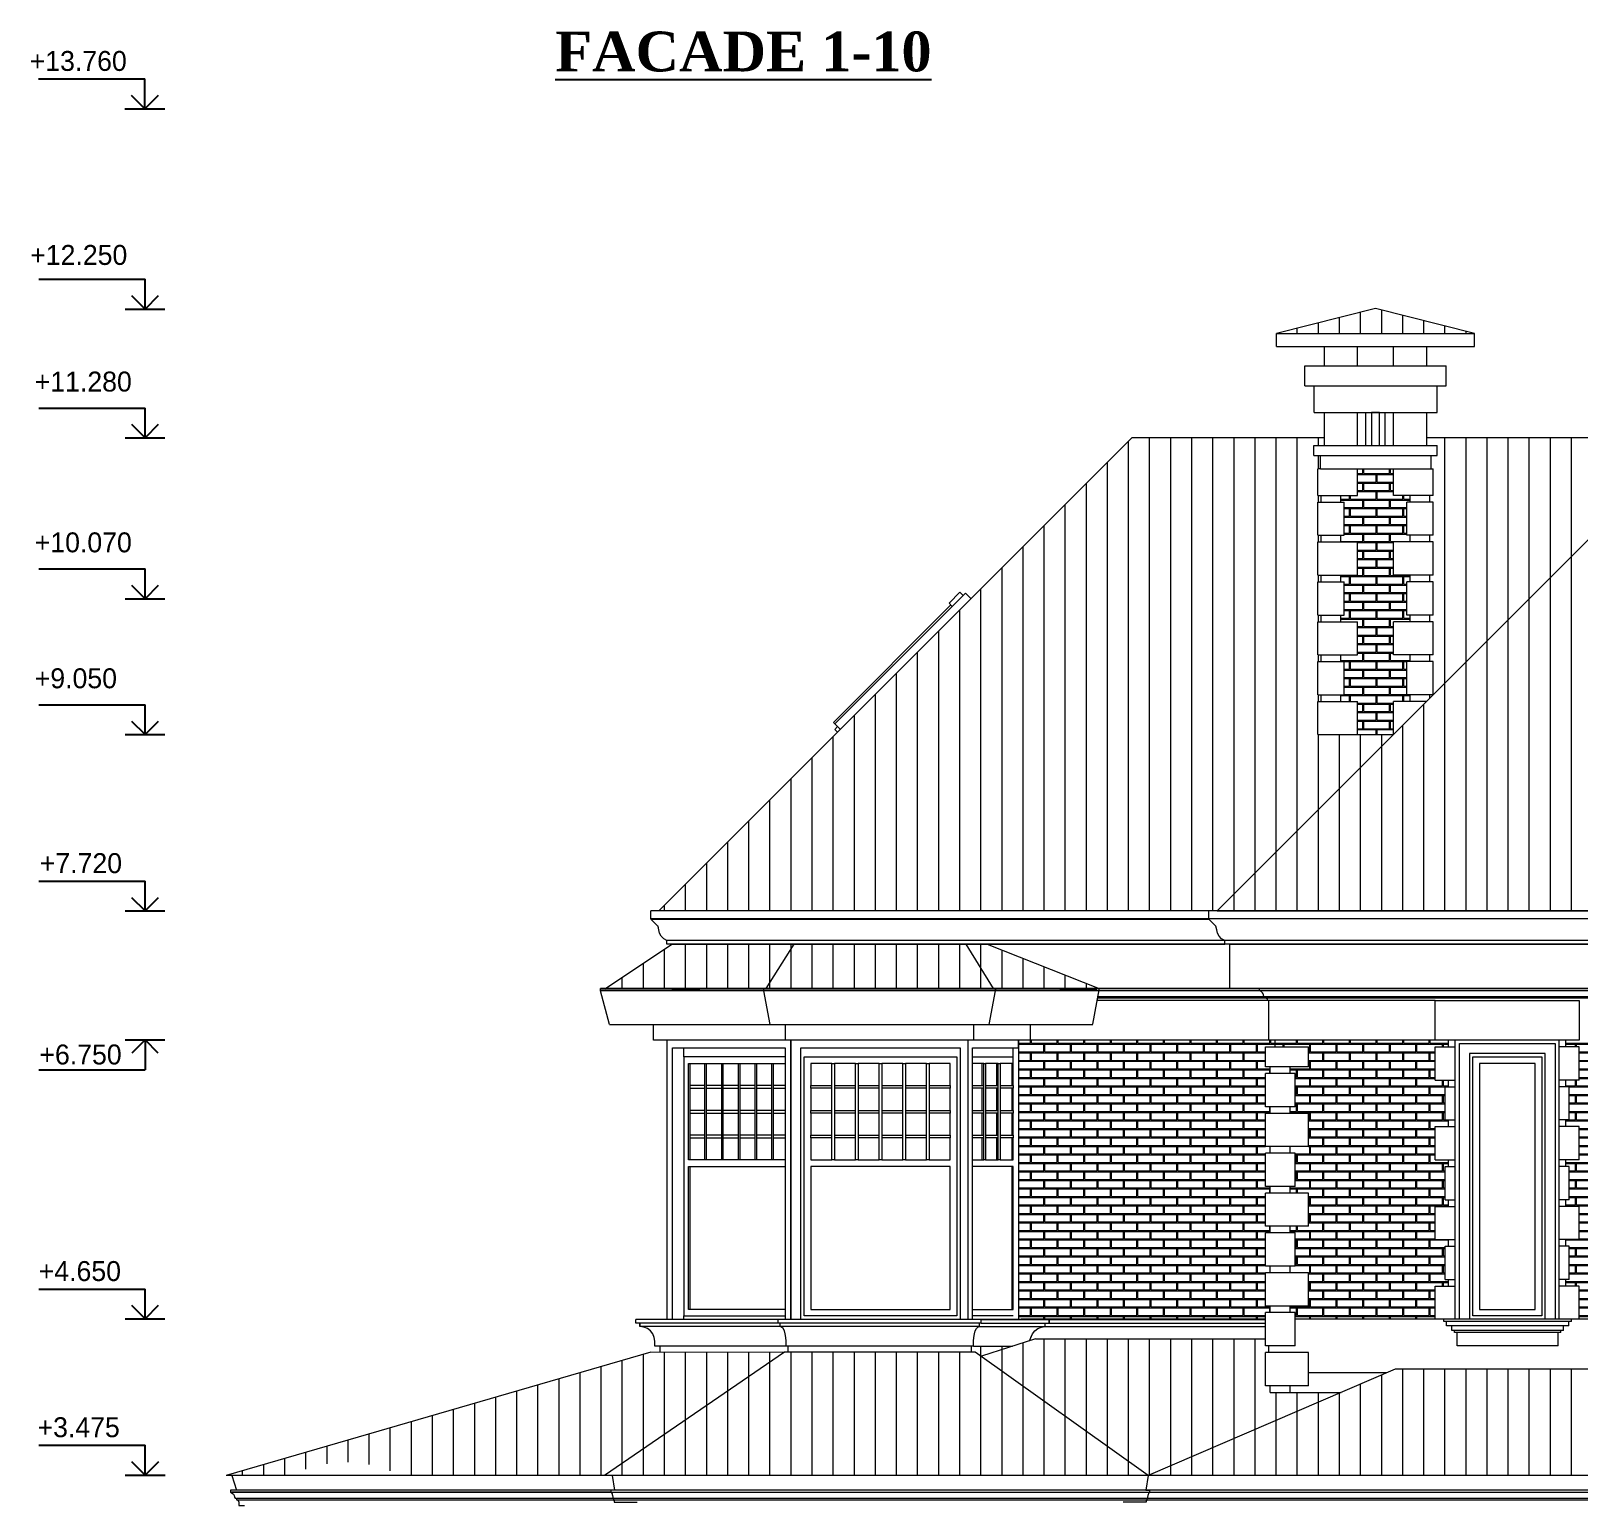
# Model space of a CAD drawing. Header units: millimetres. Extents: x 1177761 to 1329492, y 746793 to 827002.
# Drawn here: x 1177761 to 1189412, y 815000 to 826071 of the extents above; entities that cross this region are included whole.
import ezdxf

# ---------------------------------------------------------------- set-up
doc = ezdxf.new("R2010")
doc.units = ezdxf.units.MM
doc.layers.add('mark', color=4, linetype='Continuous')
doc.layers.add('text', color=7, linetype='Continuous')
doc.layers.add('wall', color=5, linetype='Continuous', lineweight=30)
doc.styles.add('GENERATED_STYLE_13', font='')
doc.styles.add('PStudio', font='pstudio.shx')
doc.styles.get('GENERATED_STYLE_13').set_extended_font_data('Arial Кириллический', bold=True)
pattern_1 = [(0, (-270908.16, 1431884.34), (100, 64), [192.5, -7.5]), (0, (-271008.16, 1431891.84), (100, 64), [192.5, -7.5]), (90, (-270908.16, 1431884.34), (-100, 64), [-71.5, 56.5]), (90, (-270915.66, 1431884.34), (-100, 64), [-71.5, 56.5])]

# ---------------------------------------------------------------- blocks, each defined once
blk = doc.blocks.new('H LEVEL4')
at = {"color": 0, "linetype": 'ByBlock'}
for p, q in [((16, 4.5), (0, 4.5)), ((0, 0), (0, 4.5)), ((3, 0), (-3, 0)), ((-2, 2), (0, 0)), ((0, 0), (2, 2))]:
    blk.add_line(p, q, dxfattribs=at)
at = {"color": 0, "linetype": 'ByBlock', "style": 'PStudio'}
blk.add_attdef('OTM', (3.4, 5.7), '', height=2, dxfattribs=at)
blk = doc.blocks.new('H LEVEL2')
at = {"color": 0, "linetype": 'ByBlock'}
for p, q in [((3, 0), (-3, 0)), ((-2, -2), (0, 0)), ((0, 0), (2, -2)), ((0, 0), (0, -4.5)), ((16, -4.5), (0, -4.5))]:
    blk.add_line(p, q, dxfattribs=at)
at = {"color": 0, "linetype": 'ByBlock', "style": 'PStudio'}
blk.add_attdef('OTM', (3.4, -3.7), '', height=2, dxfattribs=at)

msp = doc.modelspace()

# ---------------------------------------------------------------- hatches: boundary and pattern name
at = {"layer": 'wall', "lineweight": 20, "ltscale": 50}
h = msp.add_hatch(dxfattribs=at)
h.set_pattern_fill('ANSI31', color=250, scale=50, angle=45, style=0)
h.paths.add_polyline_path([(1208945, 823982), (1208174, 823794), (1209700, 823794), (1209692, 823802)])
h.paths.add_polyline_path([(1212830, 825482), (1211685, 825482), (1210942, 825294), (1213574, 825294)])
h.paths.add_polyline_path([(1204561, 825482), (1203818, 825294), (1205306, 825294)])
h.paths.add_polyline_path([(1194432, 825482), (1193731, 825294), (1195133, 825294)])
h.paths.add_polyline_path([(1187879, 823982), (1187136, 823794), (1188624, 823794)])
h = msp.add_hatch(dxfattribs=at)
h.set_pattern_fill('ANSI31', color=250, scale=50, angle=45, style=0)
h.paths.add_polyline_path([(1191258, 824019), (1186687, 819448), (1190887, 819448), (1192252, 820813), (1192199, 820866), (1193083, 821750), (1193069, 821764), (1193150, 821846), (1193175, 821821), (1193193, 821839), (1193235, 821796), (1194091, 822652), (1194091, 822689), (1194071, 822696), (1194023, 822747), (1193994, 822820), (1193989, 822884), (1194001, 822947), (1194015, 822972), (1194018, 822975), (1192973, 824020)])
h.paths.add_polyline_path([(1190669, 820498), (1191707, 820498)], flags=16)
h = msp.add_hatch(dxfattribs=at)
h.set_pattern_fill('ANSI31', color=250, scale=50, angle=45, style=0)
h.paths.add_polyline_path([(1186962, 821046), (1186962, 823008), (1186047, 823008), (1182487, 819448), (1186625, 819448), (1186687, 819448), (1187474, 820235, -0.289475)])
h.paths.add_polyline_path([(1190246, 823008), (1188757, 823008), (1188757, 821518)])
h.paths.add_polyline_path([(1188757, 823008), (1188265, 823008), (1188265, 822950), (1188343, 822950), (1188343, 822875), (1188300, 822875), (1188300, 822775), (1188315, 822775), (1188315, 822575), (1188290, 822575), (1188290, 822525), (1188315, 822525), (1188315, 822275), (1188290, 822275), (1188290, 822225), (1188315, 822225), (1188315, 821975), (1188290, 821975), (1188290, 821925), (1188315, 821925), (1188315, 821675), (1188290, 821675), (1188290, 821625), (1188315, 821625), (1188315, 821375), (1188290, 821375), (1188290, 821325), (1188315, 821325), (1188315, 821077), (1188757, 821518)])
h.paths.add_polyline_path([(1187445, 821925), (1187470, 821925), (1187470, 821975), (1187445, 821975), (1187445, 822225), (1187470, 822225), (1187470, 822275), (1187445, 822275), (1187445, 822525), (1187470, 822525), (1187470, 822575), (1187445, 822575), (1187445, 822775), (1187466, 822775), (1187466, 822875), (1187417, 822875), (1187417, 822950), (1187495, 822950), (1187495, 823008), (1186962, 823008), (1186962, 821046, 0.289475), (1187474, 820235), (1188013, 820775), (1187445, 820775), (1187445, 821025), (1187470, 821025), (1187470, 821075), (1187445, 821075), (1187445, 821325), (1187470, 821325), (1187470, 821375), (1187445, 821375), (1187445, 821625), (1187470, 821625), (1187470, 821675), (1187445, 821675)])
at = {"layer": 'wall', "lineweight": 20, "ltscale": 2}
h = msp.add_hatch(dxfattribs=at)
h.set_pattern_fill('AR18', color=251, scale=20, style=0)
h.set_pattern_definition(pattern_1)
h.paths.add_polyline_path([(1188115, 821925), (1188140, 821925), (1188140, 821975), (1188015, 821975), (1188015, 822225), (1188140, 822225), (1188140, 822275), (1188115, 822275), (1188115, 822525), (1188140, 822525), (1188140, 822575), (1188015, 822575), (1188015, 822775), (1187745, 822775), (1187745, 822575), (1187620, 822575), (1187620, 822525), (1187645, 822525), (1187645, 822275), (1187620, 822275), (1187620, 822225), (1187745, 822225), (1187745, 821975), (1187620, 821975), (1187620, 821925), (1187645, 821925), (1187645, 821675), (1187620, 821675), (1187620, 821625), (1187745, 821625), (1187745, 821375), (1187620, 821375), (1187620, 821325), (1187645, 821325), (1187645, 821075), (1187620, 821075), (1187620, 821025), (1187745, 821025), (1187745, 820775), (1188013, 820775), (1188015, 820777), (1188015, 821025), (1188140, 821025), (1188140, 821075), (1188115, 821075), (1188115, 821325), (1188140, 821325), (1188140, 821375), (1188015, 821375), (1188015, 821625), (1188140, 821625), (1188140, 821675), (1188115, 821675)])
at = {"layer": 'wall', "lineweight": 20, "ltscale": 50}
h = msp.add_hatch(dxfattribs=at)
h.set_pattern_fill('ANSI31', color=250, scale=50, angle=45, style=0)
h.paths.add_polyline_path([(1184956, 819198), (1184799, 819198), (1185005, 818865), (1185021, 818865), (1185503, 818865), (1185503, 818865), (1185801, 818865)])
h.paths.add_polyline_path([(1184799, 819198), (1183503, 819198), (1183292, 818865), (1185005, 818865)])
h.paths.add_polyline_path([(1183503, 819198), (1182584, 819198), (1182085, 818865), (1182584, 818865), (1182584, 818865), (1182795, 818865), (1182795, 818865), (1183276, 818865), (1183292, 818865)])
at = {"layer": 'wall', "lineweight": 20, "ltscale": 2}
h = msp.add_hatch(dxfattribs=at)
h.set_pattern_fill('AR18', color=251, scale=20, style=0)
h.set_pattern_definition(pattern_1)
h.paths.add_polyline_path([(1187051, 817325), (1187088, 817325), (1187088, 817375), (1187051, 817375), (1187051, 817625), (1187088, 817625), (1187088, 817675), (1187051, 817675), (1187051, 817925), (1187088, 817925), (1187088, 817975), (1187051, 817975), (1187051, 818225), (1187088, 818225), (1187088, 818275), (1187051, 818275), (1187051, 818425), (1187126, 818425), (1187126, 818475), (1187076, 818475), (1185284, 818475), (1185194, 818475), (1185194, 816375), (1185214, 816375), (1187051, 816375), (1187051, 816425), (1187088, 816425), (1187088, 816475), (1187051, 816475), (1187051, 816725), (1187088, 816725), (1187088, 816775), (1187051, 816775), (1187051, 817025), (1187088, 817025), (1187088, 817075), (1187051, 817075)])
h.paths.add_polyline_path([(1185585, 818433), (1186239, 818433)], flags=16)
h.paths.add_polyline_path([(1185586, 816615), (1186253, 816615)], flags=16)
h.paths.add_polyline_path([(1185416, 817193), (1185416, 817418)], flags=16)
h = msp.add_hatch(dxfattribs=at)
h.set_pattern_fill('AR18', color=251, scale=20, style=0)
h.set_pattern_definition(pattern_1)
h.paths.add_polyline_path([(1191251, 817025), (1191288, 817025), (1191288, 817075), (1191251, 817075), (1191251, 817325), (1191288, 817325), (1191288, 817375), (1191251, 817375), (1191251, 817625), (1191288, 817625), (1191288, 817675), (1191251, 817675), (1191251, 817925), (1191288, 817925), (1191288, 817975), (1191251, 817975), (1191251, 818225), (1191288, 818225), (1191288, 818275), (1191251, 818275), (1191251, 818425), (1191326, 818425), (1191326, 818475), (1191276, 818475), (1190812, 818475), (1190812, 818425), (1190912, 818425), (1190912, 818175), (1190812, 818175), (1190812, 818125), (1190837, 818125), (1190837, 817875), (1190812, 817875), (1190812, 817825), (1190912, 817825), (1190912, 817575), (1190812, 817575), (1190812, 817525), (1190837, 817525), (1190837, 817275), (1190812, 817275), (1190812, 817225), (1190912, 817225), (1190912, 816975), (1190812, 816975), (1190812, 816925), (1190837, 816925), (1190837, 816675), (1190812, 816675), (1190812, 816625), (1190912, 816625), (1190912, 816375), (1191251, 816375), (1191251, 816425), (1191288, 816425), (1191288, 816475), (1191251, 816475), (1191251, 816725), (1191288, 816725), (1191288, 816775), (1191251, 816775)])
h.paths.add_polyline_path([(1189832, 817225), (1189932, 817225), (1189932, 817275), (1189907, 817275), (1189907, 817525), (1189932, 817525), (1189932, 817575), (1189832, 817575), (1189832, 817825), (1189932, 817825), (1189932, 817875), (1189907, 817875), (1189907, 818125), (1189932, 818125), (1189932, 818175), (1189832, 818175), (1189832, 818425), (1189932, 818425), (1189932, 818475), (1189832, 818475), (1189412, 818475), (1189312, 818475), (1189312, 818425), (1189412, 818425), (1189412, 818175), (1189312, 818175), (1189312, 818125), (1189337, 818125), (1189337, 817875), (1189312, 817875), (1189312, 817825), (1189412, 817825), (1189412, 817575), (1189312, 817575), (1189312, 817525), (1189337, 817525), (1189337, 817275), (1189312, 817275), (1189312, 817225), (1189412, 817225), (1189412, 816975), (1189312, 816975), (1189312, 816925), (1189337, 816925), (1189337, 816675), (1189312, 816675), (1189312, 816625), (1189412, 816625), (1189412, 816375), (1189832, 816375), (1189832, 816625), (1189932, 816625), (1189932, 816675), (1189907, 816675), (1189907, 816925), (1189932, 816925), (1189932, 816975), (1189832, 816975)])
h.paths.add_polyline_path([(1188330, 817225), (1188430, 817225), (1188430, 817275), (1188405, 817275), (1188405, 817525), (1188430, 817525), (1188430, 817575), (1188330, 817575), (1188330, 817825), (1188430, 817825), (1188430, 817875), (1188405, 817875), (1188405, 818125), (1188430, 818125), (1188430, 818175), (1188330, 818175), (1188330, 818425), (1188430, 818425), (1188430, 818475), (1188330, 818475), (1187126, 818475), (1187126, 818425), (1187376, 818425), (1187376, 818275), (1187238, 818275), (1187238, 818225), (1187276, 818225), (1187276, 817975), (1187238, 817975), (1187238, 817925), (1187376, 817925), (1187376, 817675), (1187238, 817675), (1187238, 817625), (1187276, 817625), (1187276, 817375), (1187238, 817375), (1187238, 817325), (1187376, 817325), (1187376, 817075), (1187238, 817075), (1187238, 817025), (1187276, 817025), (1187276, 816775), (1187238, 816775), (1187238, 816725), (1187376, 816725), (1187376, 816475), (1187238, 816475), (1187238, 816425), (1187276, 816425), (1187276, 816375), (1188189, 816375), (1188192, 816378), (1188330, 816378), (1188330, 816625), (1188430, 816625), (1188430, 816675), (1188405, 816675), (1188405, 816925), (1188430, 816925), (1188430, 816975), (1188330, 816975)])
h.paths.add_polyline_path([(1187388, 818433), (1188041, 818433)], flags=16)
h.paths.add_polyline_path([(1187373, 816615), (1188041, 816615)], flags=17)
at = {"layer": 'wall', "lineweight": 20, "ltscale": 50}
h = msp.add_hatch(dxfattribs=at)
h.set_pattern_fill('ANSI31', color=250, scale=50, angle=45, style=0)
h.paths.add_polyline_path([(1187088, 815875), (1187051, 815875), (1187051, 816125), (1187076, 816125), (1187076, 816175), (1187051, 816175), (1187051, 816228), (1185320, 816228), (1185149, 816173), (1184854, 816173), (1184836, 816173), (1184836, 816128), (1184866, 816128), (1186168, 815200), (1187621, 815825), (1187088, 815825)])
h = msp.add_hatch(dxfattribs=at)
h.set_pattern_fill('ANSI31', color=250, scale=50, angle=45, style=0)
h.paths.add_polyline_path([(1191251, 815525), (1191288, 815525), (1191288, 815575), (1191251, 815575), (1191251, 815825), (1191276, 815825), (1191276, 815875), (1191251, 815875), (1191251, 816000), (1188029, 816000), (1186168, 815200), (1191176, 815200), (1191288, 815200), (1191288, 815240), (1191251, 815240)])
h.paths.add_polyline_path([(1184866, 816128), (1183433, 816128), (1182078, 815200), (1186168, 815200)])
edge = h.paths.add_edge_path()
edge.add_line((1183429, 816125), (1182427, 816127))
edge.add_line((1182427, 816127), (1179230, 815200))
edge.add_line((1179230, 815200), (1179720, 815200))
edge.add_arc((1180130, 814401), 898, 62.8732, 117.1268, ccw=False)
edge.add_line((1180539, 815200), (1182078, 815200))
edge.add_line((1182078, 815200), (1183429, 816125))
h.paths.add_polyline_path([(1183598, 815443), (1184272, 815443)], flags=16)

# ---------------------------------------------------------------- linework, layer by layer
at = {"layer": 'wall', "color": 250, "lineweight": 20, "ltscale": 50}
for p, q in [((1191258, 824019), (1186687, 819448)), ((1187879, 823982), (1187136, 823794)), ((1188624, 823794), (1187879, 823982)), ((1187136, 823794), (1188624, 823794)), ((1187136, 823697), (1187136, 823794)), ((1188624, 823697), (1188624, 823794)), ((1187136, 823697), (1188624, 823697)), ((1187495, 823550), (1187495, 823697)), ((1187745, 823550), (1187745, 823697)), ((1188015, 823550), (1188015, 823697)), ((1188265, 823550), (1188265, 823697)), ((1187349, 823550), (1188412, 823550)), ((1187349, 823400), (1187349, 823550)), ((1188412, 823400), (1188412, 823550)), ((1187349, 823400), (1188412, 823400)), ((1187418, 823200), (1187418, 823400)), ((1188344, 823200), (1188344, 823400)), ((1187418, 823200), (1188344, 823200)), ((1187495, 822950), (1187495, 823200)), ((1187745, 822950), (1187745, 823200)), ((1187807, 822950), (1187807, 823200)), ((1187953, 822950), (1187953, 823200)), ((1187953, 822950), (1187953, 823200)), ((1188015, 822950), (1188015, 823200)), ((1188265, 822950), (1188265, 823200)), ((1186047, 823008), (1182487, 819448)), ((1187495, 823008), (1186047, 823008)), ((1187417, 822950), (1188343, 822950)), ((1187417, 822875), (1187417, 822950)), ((1190246, 823008), (1188265, 823008)), ((1188343, 822875), (1188343, 822950)), ((1187417, 822875), (1188343, 822875)), ((1187466, 822775), (1187466, 822875)), ((1188300, 822775), (1188300, 822875)), ((1187445, 822575), (1187445, 822775)), ((1187466, 822775), (1187445, 822775)), ((1187466, 822775), (1188300, 822775)), ((1187745, 822575), (1187745, 822775)), ((1188015, 822575), (1188015, 822775)), ((1188300, 822775), (1188315, 822775)), ((1188315, 822575), (1188315, 822775)), ((1187445, 822575), (1187745, 822575)), ((1187445, 822525), (1187645, 822525)), ((1187445, 822275), (1187445, 822525)), ((1187470, 822525), (1187470, 822575)), ((1187620, 822525), (1187620, 822575)), ((1187645, 822275), (1187645, 822525)), ((1188315, 822575), (1188015, 822575)), ((1188315, 822525), (1188115, 822525)), ((1188115, 822275), (1188115, 822525)), ((1188140, 822525), (1188140, 822575)), ((1188290, 822525), (1188290, 822575)), ((1188315, 822275), (1188315, 822525)), ((1187445, 822275), (1187645, 822275)), ((1187470, 822225), (1187470, 822275)), ((1187620, 822225), (1187620, 822275)), ((1188315, 822275), (1188115, 822275)), ((1188140, 822225), (1188140, 822275)), ((1188290, 822225), (1188290, 822275)), ((1187445, 822225), (1187745, 822225)), ((1187445, 821975), (1187445, 822225)), ((1187745, 821975), (1187745, 822225)), ((1188315, 822225), (1188015, 822225)), ((1188015, 821975), (1188015, 822225)), ((1188315, 821975), (1188315, 822225)), ((1187445, 821975), (1187745, 821975)), ((1187445, 821925), (1187645, 821925)), ((1187445, 821675), (1187445, 821925)), ((1187470, 821925), (1187470, 821975)), ((1187620, 821925), (1187620, 821975)), ((1187645, 821675), (1187645, 821925)), ((1188315, 821975), (1188015, 821975)), ((1188315, 821925), (1188115, 821925)), ((1188115, 821675), (1188115, 821925)), ((1188140, 821925), (1188140, 821975)), ((1188290, 821925), (1188290, 821975)), ((1188315, 821675), (1188315, 821925)), ((1183811, 820856), (1184794, 821839)), ((1184670, 821765), (1184751, 821846)), ((1184695, 821740), (1184670, 821765)), ((1184776, 821822), (1184751, 821846)), ((1184836, 821797), (1184794, 821839)), ((1183800, 820867), (1184684, 821751)), ((1187445, 821675), (1187645, 821675)), ((1187470, 821625), (1187470, 821675)), ((1187620, 821625), (1187620, 821675)), ((1188315, 821675), (1188115, 821675)), ((1188140, 821625), (1188140, 821675)), ((1188290, 821625), (1188290, 821675)), ((1187445, 821625), (1187745, 821625)), ((1187445, 821375), (1187445, 821625)), ((1187745, 821375), (1187745, 821625)), ((1188315, 821625), (1188015, 821625)), ((1188015, 821375), (1188015, 821625)), ((1188315, 821375), (1188315, 821625)), ((1187445, 821375), (1187745, 821375)), ((1187445, 821325), (1187645, 821325)), ((1187445, 821075), (1187445, 821325)), ((1187470, 821325), (1187470, 821375)), ((1187620, 821325), (1187620, 821375)), ((1187645, 821075), (1187645, 821325)), ((1188315, 821375), (1188015, 821375)), ((1188315, 821325), (1188115, 821325)), ((1188115, 821075), (1188115, 821325)), ((1188140, 821325), (1188140, 821375)), ((1188290, 821325), (1188290, 821375)), ((1188315, 821075), (1188315, 821325)), ((1187445, 821075), (1187645, 821075)), ((1187470, 821025), (1187470, 821075)), ((1187620, 821025), (1187620, 821075)), ((1188315, 821075), (1188115, 821075)), ((1188140, 821025), (1188140, 821075)), ((1188290, 821052), (1188290, 821075)), ((1187445, 821025), (1187745, 821025)), ((1187445, 820775), (1187445, 821025)), ((1187745, 820775), (1187745, 821025)), ((1188263, 821025), (1188015, 821025)), ((1188015, 820775), (1188015, 821025)), ((1183811, 820856), (1183800, 820867)), ((1183832, 820835), (1183811, 820856)), ((1183811, 820814), (1183832, 820835)), ((1183853, 820814), (1183832, 820835)), ((1183832, 820793), (1183811, 820814)), ((1187445, 820775), (1188013, 820775)), ((1182426, 819388), (1182426, 819448)), ((1182426, 819388), (1182426, 819448)), ((1186625, 819448), (1182426, 819448)), ((1182426, 819388), (1182426, 819448)), ((1186625, 819388), (1186625, 819448)), ((1190826, 819448), (1186625, 819448)), ((1182427, 819388), (1182426, 819387)), ((1182426, 819388), (1182426, 819388)), ((1182427, 819388), (1182426, 819388)), ((1186625, 819388), (1182426, 819388)), ((1182427, 819388), (1182426, 819388)), ((1182426, 819387), (1186626, 819387)), ((1182479, 819334), (1182426, 819387)), ((1182480, 819333), (1182479, 819334)), ((1182480, 819332), (1182479, 819334)), ((1182486, 819307), (1182480, 819333)), ((1182486, 819307), (1182480, 819332)), ((1186626, 819388), (1186625, 819388)), ((1190826, 819388), (1186625, 819388)), ((1186626, 819388), (1186626, 819387)), ((1186626, 819388), (1186626, 819388)), ((1186679, 819334), (1186626, 819387)), ((1186679, 819333), (1186678, 819335)), ((1186685, 819307), (1186679, 819333)), ((1182085, 818865), (1182584, 819198)), ((1182492, 819281), (1182486, 819307)), ((1182492, 819281), (1182486, 819307)), ((1182504, 819258), (1182492, 819281)), ((1182504, 819258), (1182492, 819281)), ((1182523, 819239), (1182504, 819258)), ((1182523, 819239), (1182504, 819258)), ((1182546, 819225), (1182523, 819239)), ((1182546, 819225), (1182523, 819239)), ((1182546, 819198), (1182546, 819225)), ((1182546, 819198), (1182546, 819225)), ((1182546, 819225), (1182546, 819225)), ((1186745, 819225), (1182546, 819225)), ((1182546, 819198), (1182546, 819225)), ((1182546, 819225), (1182546, 819225)), ((1182546, 819198), (1182546, 819198)), ((1186745, 819198), (1182546, 819198)), ((1182584, 819198), (1182546, 819198)), ((1182584, 819198), (1186745, 819198)), ((1182584, 819198), (1182584, 819198)), ((1182926, 819198), (1182926, 819198)), ((1183503, 819198), (1183292, 818865)), ((1185005, 818865), (1184799, 819198)), ((1184956, 819198), (1185801, 818865)), ((1186691, 819281), (1186685, 819307)), ((1186703, 819258), (1186691, 819281)), ((1186722, 819239), (1186703, 819258)), ((1186745, 819225), (1186722, 819239)), ((1186744, 819225), (1186722, 819239)), ((1186745, 819225), (1186744, 819225)), ((1186745, 819198), (1186745, 819225)), ((1190945, 819225), (1186745, 819225)), ((1186783, 819198), (1186745, 819198)), ((1186745, 819198), (1186745, 819198)), ((1190946, 819198), (1186745, 819198)), ((1186783, 819198), (1190826, 819198)), ((1186783, 818865), (1186783, 819198)), ((1186783, 819198), (1186783, 819198)), ((1187126, 819198), (1187126, 819198)), ((1182046, 818848), (1182046, 818865)), ((1183276, 818865), (1182046, 818865)), ((1182046, 818854), (1182046, 818865)), ((1182046, 818854), (1183276, 818854)), ((1182584, 818865), (1182795, 818865)), ((1183276, 818848), (1183276, 818865)), ((1183276, 818848), (1183276, 818865)), ((1185021, 818865), (1183276, 818865)), ((1183276, 818854), (1183276, 818854)), ((1183276, 818854), (1185022, 818854)), ((1183276, 818854), (1183276, 818854)), ((1183276, 818853), (1183276, 818854)), ((1185022, 818865), (1185021, 818865)), ((1185021, 818848), (1185021, 818865)), ((1185021, 818854), (1185022, 818854)), ((1185022, 818848), (1185022, 818865)), ((1185781, 818865), (1185022, 818865)), ((1185022, 818854), (1185022, 818854)), ((1185022, 818854), (1185781, 818854)), ((1185503, 818865), (1186783, 818865)), ((1185752, 818595), (1185801, 818854)), ((1185781, 818848), (1185781, 818865)), ((1187006, 818865), (1185781, 818865)), ((1185801, 818854), (1185801, 818865)), ((1186783, 818865), (1190984, 818865)), ((1187006, 818848), (1187006, 818865)), ((1191207, 818865), (1187006, 818865)), ((1183276, 818848), (1182046, 818848)), ((1182116, 818594), (1182047, 818848)), ((1183277, 818847), (1183276, 818848)), ((1183276, 818847), (1183276, 818848)), ((1185021, 818848), (1183276, 818848)), ((1183325, 818594), (1183277, 818847)), ((1184972, 818594), (1185020, 818847)), ((1185021, 818847), (1185022, 818848)), ((1185021, 818847), (1185021, 818848)), ((1185781, 818848), (1185022, 818848)), ((1185780, 818847), (1185781, 818848)), ((1187006, 818848), (1185781, 818848)), ((1187069, 818775), (1185786, 818775)), ((1187051, 818792), (1185789, 818792)), ((1187051, 818801), (1185791, 818801)), ((1187015, 818845), (1187006, 818848)), ((1191207, 818848), (1187006, 818848)), ((1187023, 818840), (1187015, 818845)), ((1187029, 818833), (1187023, 818840)), ((1187034, 818825), (1187029, 818833)), ((1187036, 818816), (1187034, 818825)), ((1187038, 818812), (1187036, 818816)), ((1187040, 818808), (1187038, 818812)), ((1187043, 818805), (1187040, 818808)), ((1187047, 818802), (1187043, 818805)), ((1187051, 818801), (1187047, 818802)), ((1187051, 818792), (1187051, 818801)), ((1191252, 818801), (1187051, 818801)), ((1187056, 818792), (1187051, 818792)), ((1191252, 818792), (1187051, 818792)), ((1187060, 818790), (1187056, 818792)), ((1187064, 818787), (1187060, 818790)), ((1187066, 818784), (1187064, 818787)), ((1187068, 818780), (1187066, 818784)), ((1187069, 818775), (1187068, 818780)), ((1187069, 818775), (1187069, 818775)), ((1188330, 818775), (1187069, 818775)), ((1187076, 818475), (1187076, 818775)), ((1188330, 818475), (1188330, 818775)), ((1188330, 818775), (1189412, 818775)), ((1189412, 818775), (1189412, 818475)), ((1182116, 818594), (1183276, 818594)), ((1182447, 818475), (1182447, 818594)), ((1183276, 818594), (1185022, 818594)), ((1183439, 818475), (1183439, 818594)), ((1184856, 818475), (1184856, 818594)), ((1185022, 818594), (1185752, 818594)), ((1185284, 818475), (1185284, 818594)), ((1183439, 818475), (1182447, 818475)), ((1182547, 818475), (1182547, 816375)), ((1182547, 818475), (1182547, 816375)), ((1182590, 818418), (1183438, 818418)), ((1182590, 816375), (1182590, 818418)), ((1182674, 818350), (1182674, 818418)), ((1183438, 818418), (1183438, 816375)), ((1184856, 818475), (1183439, 818475)), ((1183480, 818475), (1183480, 816375)), ((1183480, 816375), (1183480, 818475)), ((1183554, 818418), (1184754, 818418)), ((1183554, 816375), (1183554, 818418)), ((1184754, 818418), (1184754, 816375)), ((1184815, 816375), (1184815, 818475)), ((1184848, 818418), (1185194, 818418)), ((1184848, 816375), (1184848, 818418)), ((1185284, 818475), (1184856, 818475)), ((1185152, 818134), (1185152, 818418)), ((1185194, 818418), (1185194, 818475)), ((1185194, 818475), (1185194, 816375)), ((1187076, 818475), (1185284, 818475)), ((1187051, 818275), (1187051, 818425)), ((1187051, 818425), (1187376, 818425)), ((1188330, 818475), (1187076, 818475)), ((1187126, 818425), (1187126, 818475)), ((1187376, 818275), (1187376, 818425)), ((1189412, 818475), (1188330, 818475)), ((1188330, 818425), (1188480, 818425)), ((1188330, 818175), (1188330, 818425)), ((1188430, 818425), (1188430, 818475)), ((1188480, 818425), (1188480, 818475)), ((1188480, 818175), (1188480, 818425)), ((1188512, 816375), (1188512, 818450)), ((1188512, 818450), (1189232, 818450)), ((1189232, 818450), (1189232, 816375)), ((1189262, 818425), (1189262, 818475)), ((1189412, 818425), (1189262, 818425)), ((1189262, 818175), (1189262, 818425)), ((1189312, 818425), (1189312, 818475)), ((1189412, 818175), (1189412, 818425)), ((1183438, 818350), (1182674, 818350)), ((1182674, 818350), (1182674, 816400)), ((1182710, 817575), (1182710, 818300)), ((1182710, 818300), (1183438, 818300)), ((1182720, 818300), (1182720, 818134)), ((1182831, 818300), (1182831, 817575)), ((1182845, 817575), (1182845, 818300)), ((1182957, 818300), (1182957, 817575)), ((1182971, 817575), (1182971, 818300)), ((1183083, 818300), (1183083, 817575)), ((1183097, 817575), (1183097, 818300)), ((1183209, 818300), (1183209, 817575)), ((1183223, 817575), (1183223, 818300)), ((1183335, 818300), (1183335, 817575)), ((1183349, 817575), (1183349, 818300)), ((1183579, 816400), (1183579, 818350)), ((1183579, 818350), (1184729, 818350)), ((1183787, 818300), (1183629, 818300)), ((1183629, 818300), (1183629, 818134)), ((1183787, 817575), (1183787, 818300)), ((1183787, 818300), (1183807, 818300)), ((1183807, 818300), (1183807, 817575)), ((1183966, 818300), (1183807, 818300)), ((1183966, 817575), (1183966, 818300)), ((1183966, 818300), (1183986, 818300)), ((1183986, 818300), (1183986, 817575)), ((1184144, 818300), (1183986, 818300)), ((1184144, 817575), (1184144, 818300)), ((1184144, 818300), (1184164, 818300)), ((1184164, 818300), (1184164, 817575)), ((1184322, 818300), (1184164, 818300)), ((1184322, 817575), (1184322, 818300)), ((1184322, 818300), (1184342, 818300)), ((1184342, 818300), (1184342, 817575)), ((1184501, 818300), (1184342, 818300)), ((1184501, 817575), (1184501, 818300)), ((1184501, 818300), (1184521, 818300)), ((1184521, 818300), (1184521, 817575)), ((1184679, 818300), (1184521, 818300)), ((1184679, 818134), (1184679, 818300)), ((1184729, 818350), (1184729, 816400)), ((1184848, 818350), (1185154, 818350)), ((1184931, 818300), (1184848, 818300)), ((1184920, 818134), (1184920, 818300)), ((1184931, 817575), (1184931, 818300)), ((1184931, 818300), (1184945, 818300)), ((1184945, 818300), (1184945, 817575)), ((1185041, 818300), (1184945, 818300)), ((1185031, 818134), (1185031, 818300)), ((1185041, 817575), (1185041, 818300)), ((1185041, 818300), (1185056, 818300)), ((1185056, 818300), (1185056, 817575)), ((1185152, 818300), (1185056, 818300)), ((1185142, 818300), (1185142, 818134)), ((1187376, 818275), (1187051, 818275)), ((1187088, 818225), (1187088, 818275)), ((1187238, 818225), (1187238, 818275)), ((1188587, 818375), (1188587, 816375)), ((1189157, 818375), (1188587, 818375)), ((1188612, 816400), (1188612, 818350)), ((1188612, 818350), (1189132, 818350)), ((1189082, 818300), (1188662, 818300)), ((1188662, 818300), (1188662, 816450)), ((1189082, 816450), (1189082, 818300)), ((1189132, 818350), (1189132, 816400)), ((1189157, 816375), (1189157, 818375)), ((1187276, 818225), (1187051, 818225)), ((1187051, 817975), (1187051, 818225)), ((1187276, 817975), (1187276, 818225)), ((1188330, 818175), (1188480, 818175)), ((1188430, 818125), (1188430, 818175)), ((1188480, 818125), (1188480, 818175)), ((1189262, 818125), (1189262, 818175)), ((1189412, 818175), (1189262, 818175)), ((1189312, 818125), (1189312, 818175)), ((1182831, 818134), (1182719, 818134)), ((1182719, 818134), (1182719, 818114)), ((1182719, 818114), (1182831, 818114)), ((1182720, 818114), (1182720, 817947)), ((1182957, 818134), (1182845, 818134)), ((1182845, 818114), (1182957, 818114)), ((1183083, 818134), (1182971, 818134)), ((1182971, 818114), (1183083, 818114)), ((1183209, 818134), (1183097, 818134)), ((1183097, 818114), (1183209, 818114)), ((1183335, 818134), (1183223, 818134)), ((1183223, 818114), (1183335, 818114)), ((1183438, 818134), (1183349, 818134)), ((1183349, 818114), (1183438, 818114)), ((1183629, 818114), (1183629, 818134)), ((1183629, 818134), (1183787, 818134)), ((1183787, 818114), (1183629, 818114)), ((1183629, 818114), (1183629, 817947)), ((1183807, 818134), (1183966, 818134)), ((1183966, 818114), (1183807, 818114)), ((1183986, 818134), (1184144, 818134)), ((1184144, 818114), (1183986, 818114)), ((1184164, 818134), (1184322, 818134)), ((1184322, 818114), (1184164, 818114)), ((1184342, 818134), (1184501, 818134)), ((1184501, 818114), (1184342, 818114)), ((1184521, 818134), (1184679, 818134)), ((1184679, 818114), (1184521, 818114)), ((1184679, 818134), (1184679, 818114)), ((1184679, 817947), (1184679, 818114)), ((1184848, 818134), (1184931, 818134)), ((1184931, 818114), (1184848, 818114)), ((1184920, 817947), (1184920, 818114)), ((1184945, 818134), (1185041, 818134)), ((1185041, 818114), (1184945, 818114)), ((1185031, 817947), (1185031, 818114)), ((1185056, 818134), (1185152, 818134)), ((1185152, 818114), (1185056, 818114)), ((1185142, 818114), (1185142, 817947)), ((1185152, 818134), (1185152, 818114)), ((1185152, 817947), (1185152, 818114)), ((1188405, 818125), (1188480, 818125)), ((1188405, 817875), (1188405, 818125)), ((1188480, 817875), (1188480, 818125)), ((1189337, 818125), (1189262, 818125)), ((1189262, 817875), (1189262, 818125)), ((1189337, 817875), (1189337, 818125)), ((1182831, 817947), (1182719, 817947)), ((1182719, 817947), (1182719, 817927)), ((1182719, 817927), (1182831, 817927)), ((1182720, 817927), (1182720, 817761)), ((1182957, 817947), (1182845, 817947)), ((1182845, 817927), (1182957, 817927)), ((1183083, 817947), (1182971, 817947)), ((1182971, 817927), (1183083, 817927)), ((1183209, 817947), (1183097, 817947)), ((1183097, 817927), (1183209, 817927)), ((1183335, 817947), (1183223, 817947)), ((1183223, 817927), (1183335, 817927)), ((1183438, 817947), (1183349, 817947)), ((1183349, 817927), (1183438, 817927)), ((1183629, 817927), (1183629, 817947)), ((1183629, 817947), (1183787, 817947)), ((1183787, 817927), (1183629, 817927)), ((1183629, 817927), (1183629, 817761)), ((1183807, 817947), (1183966, 817947)), ((1183966, 817927), (1183807, 817927)), ((1183986, 817947), (1184144, 817947)), ((1184144, 817927), (1183986, 817927)), ((1184164, 817947), (1184322, 817947)), ((1184322, 817927), (1184164, 817927)), ((1184342, 817947), (1184501, 817947)), ((1184501, 817927), (1184342, 817927)), ((1184521, 817947), (1184679, 817947)), ((1184679, 817927), (1184521, 817927)), ((1184679, 817947), (1184679, 817927)), ((1184679, 817761), (1184679, 817927)), ((1184848, 817947), (1184931, 817947)), ((1184931, 817927), (1184848, 817927)), ((1184920, 817761), (1184920, 817927)), ((1184945, 817947), (1185041, 817947)), ((1185041, 817927), (1184945, 817927)), ((1185031, 817761), (1185031, 817927)), ((1185056, 817947), (1185152, 817947)), ((1185152, 817927), (1185056, 817927)), ((1185142, 817927), (1185142, 817761)), ((1185152, 817947), (1185152, 817927)), ((1185152, 817761), (1185152, 817927)), ((1187276, 817975), (1187051, 817975)), ((1187376, 817925), (1187051, 817925)), ((1187051, 817675), (1187051, 817925)), ((1187088, 817925), (1187088, 817975)), ((1187238, 817925), (1187238, 817975)), ((1187376, 817675), (1187376, 817925)), ((1188330, 817825), (1188480, 817825)), ((1188330, 817575), (1188330, 817825)), ((1188405, 817875), (1188480, 817875)), ((1188430, 817825), (1188430, 817875)), ((1188480, 817825), (1188480, 817875)), ((1188480, 817575), (1188480, 817825)), ((1189262, 817825), (1189262, 817875)), ((1189337, 817875), (1189262, 817875)), ((1189412, 817825), (1189262, 817825)), ((1189262, 817575), (1189262, 817825)), ((1189312, 817825), (1189312, 817875)), ((1189412, 817575), (1189412, 817825)), ((1182831, 817761), (1182719, 817761)), ((1182719, 817761), (1182719, 817741)), ((1182719, 817741), (1182831, 817741)), ((1182720, 817741), (1182720, 817575)), ((1182957, 817761), (1182845, 817761)), ((1182845, 817741), (1182957, 817741)), ((1183083, 817761), (1182971, 817761)), ((1182971, 817741), (1183083, 817741)), ((1183209, 817761), (1183097, 817761)), ((1183097, 817741), (1183209, 817741)), ((1183335, 817761), (1183223, 817761)), ((1183223, 817741), (1183335, 817741)), ((1183438, 817761), (1183349, 817761)), ((1183349, 817741), (1183438, 817741)), ((1183629, 817741), (1183629, 817761)), ((1183629, 817761), (1183787, 817761)), ((1183787, 817741), (1183629, 817741)), ((1183629, 817741), (1183629, 817575)), ((1183807, 817761), (1183966, 817761)), ((1183966, 817741), (1183807, 817741)), ((1183986, 817761), (1184144, 817761)), ((1184144, 817741), (1183986, 817741)), ((1184164, 817761), (1184322, 817761)), ((1184322, 817741), (1184164, 817741)), ((1184342, 817761), (1184501, 817761)), ((1184501, 817741), (1184342, 817741)), ((1184521, 817761), (1184679, 817761)), ((1184679, 817741), (1184521, 817741)), ((1184679, 817761), (1184679, 817741)), ((1184679, 817575), (1184679, 817741)), ((1184848, 817761), (1184931, 817761)), ((1184931, 817741), (1184848, 817741)), ((1184920, 817575), (1184920, 817741)), ((1184945, 817761), (1185041, 817761)), ((1185041, 817741), (1184945, 817741)), ((1185031, 817575), (1185031, 817741)), ((1185056, 817761), (1185152, 817761)), ((1185152, 817741), (1185056, 817741)), ((1185142, 817741), (1185142, 817575)), ((1185152, 817761), (1185152, 817741)), ((1185152, 817575), (1185152, 817741)), ((1183438, 817575), (1182710, 817575)), ((1183629, 817575), (1183787, 817575)), ((1183807, 817575), (1183787, 817575)), ((1183807, 817575), (1183966, 817575)), ((1183986, 817575), (1183966, 817575)), ((1183986, 817575), (1184144, 817575)), ((1184164, 817575), (1184144, 817575)), ((1184164, 817575), (1184322, 817575)), ((1184342, 817575), (1184322, 817575)), ((1184342, 817575), (1184501, 817575)), ((1184521, 817575), (1184501, 817575)), ((1184521, 817575), (1184679, 817575)), ((1184848, 817575), (1184931, 817575)), ((1184945, 817575), (1184931, 817575)), ((1184945, 817575), (1185041, 817575)), ((1185056, 817575), (1185041, 817575)), ((1185056, 817575), (1185152, 817575)), ((1187376, 817675), (1187051, 817675)), ((1187276, 817625), (1187051, 817625)), ((1187051, 817375), (1187051, 817625)), ((1187088, 817625), (1187088, 817675)), ((1187238, 817625), (1187238, 817675)), ((1187276, 817375), (1187276, 817625)), ((1188330, 817575), (1188480, 817575)), ((1188430, 817525), (1188430, 817575)), ((1188480, 817525), (1188480, 817575)), ((1189262, 817525), (1189262, 817575)), ((1189412, 817575), (1189262, 817575)), ((1189312, 817525), (1189312, 817575)), ((1182710, 816450), (1182710, 817525)), ((1182710, 817525), (1183438, 817525)), ((1182720, 817525), (1182720, 816450)), ((1184679, 817525), (1183629, 817525)), ((1183629, 817525), (1183629, 816450)), ((1184679, 816450), (1184679, 817525)), ((1185152, 817525), (1184848, 817525)), ((1185142, 817525), (1185142, 816450)), ((1185152, 816450), (1185152, 817525)), ((1188405, 817525), (1188480, 817525)), ((1188405, 817275), (1188405, 817525)), ((1188480, 817275), (1188480, 817525)), ((1189337, 817525), (1189262, 817525)), ((1189262, 817275), (1189262, 817525)), ((1189337, 817275), (1189337, 817525)), ((1187276, 817375), (1187051, 817375)), ((1187088, 817325), (1187088, 817375)), ((1187238, 817325), (1187238, 817375)), ((1187376, 817325), (1187051, 817325)), ((1187051, 817075), (1187051, 817325)), ((1187376, 817075), (1187376, 817325)), ((1188330, 817225), (1188480, 817225)), ((1188330, 816975), (1188330, 817225)), ((1188405, 817275), (1188480, 817275)), ((1188430, 817225), (1188430, 817275)), ((1188480, 817225), (1188480, 817275)), ((1188480, 816975), (1188480, 817225)), ((1189262, 817225), (1189262, 817275)), ((1189337, 817275), (1189262, 817275)), ((1189412, 817225), (1189262, 817225)), ((1189262, 816975), (1189262, 817225)), ((1189312, 817225), (1189312, 817275)), ((1189412, 816975), (1189412, 817225)), ((1187376, 817075), (1187051, 817075)), ((1187276, 817025), (1187051, 817025)), ((1187051, 816775), (1187051, 817025)), ((1187088, 817025), (1187088, 817075)), ((1187238, 817025), (1187238, 817075)), ((1187276, 816775), (1187276, 817025)), ((1188330, 816975), (1188480, 816975)), ((1188405, 816925), (1188480, 816925)), ((1188405, 816675), (1188405, 816925)), ((1188430, 816925), (1188430, 816975)), ((1188480, 816925), (1188480, 816975)), ((1188480, 816675), (1188480, 816925)), ((1189262, 816925), (1189262, 816975)), ((1189412, 816975), (1189262, 816975)), ((1189337, 816925), (1189262, 816925)), ((1189262, 816675), (1189262, 816925)), ((1189312, 816925), (1189312, 816975)), ((1189337, 816675), (1189337, 816925)), ((1187276, 816775), (1187051, 816775)), ((1187088, 816725), (1187088, 816775)), ((1187238, 816725), (1187238, 816775)), ((1187376, 816725), (1187051, 816725)), ((1187051, 816475), (1187051, 816725)), ((1187376, 816475), (1187376, 816725)), ((1188405, 816675), (1188480, 816675)), ((1188430, 816625), (1188430, 816675)), ((1188480, 816625), (1188480, 816675)), ((1189262, 816625), (1189262, 816675)), ((1189337, 816675), (1189262, 816675)), ((1189312, 816625), (1189312, 816675)), ((1188330, 816625), (1188480, 816625)), ((1188330, 816375), (1188330, 816625)), ((1188480, 816375), (1188480, 816625)), ((1189412, 816625), (1189262, 816625)), ((1189262, 816375), (1189262, 816625)), ((1189412, 816375), (1189412, 816625)), ((1183438, 816450), (1182710, 816450)), ((1183629, 816450), (1184679, 816450)), ((1184848, 816450), (1185152, 816450)), ((1187376, 816475), (1187051, 816475)), ((1187276, 816425), (1187051, 816425)), ((1187051, 816175), (1187051, 816425)), ((1187088, 816425), (1187088, 816475)), ((1187238, 816425), (1187238, 816475)), ((1187276, 816175), (1187276, 816425)), ((1188662, 816450), (1189082, 816450)), ((1182313, 816346), (1182313, 816373)), ((1182313, 816373), (1182313, 816373)), ((1182313, 816346), (1182313, 816373)), ((1183385, 816373), (1182313, 816373)), ((1182313, 816346), (1182313, 816346)), ((1183385, 816346), (1182313, 816346)), ((1182344, 816320), (1182344, 816346)), ((1182373, 816316), (1182344, 816320)), ((1182345, 816320), (1182345, 816346)), ((1182373, 816316), (1182345, 816320)), ((1183399, 816320), (1182345, 816320)), ((1182400, 816305), (1182373, 816316)), ((1182400, 816305), (1182373, 816316)), ((1182423, 816288), (1182400, 816305)), ((1182423, 816288), (1182400, 816305)), ((1182440, 816265), (1182423, 816288)), ((1182440, 816265), (1182423, 816288)), ((1182497, 816373), (1182497, 816375)), ((1182497, 816375), (1183460, 816375)), ((1182674, 816375), (1182674, 816400)), ((1182674, 816400), (1183438, 816400)), ((1184913, 816373), (1183385, 816373)), ((1183385, 816346), (1183385, 816373)), ((1183385, 816346), (1183385, 816346)), ((1183386, 816346), (1183385, 816346)), ((1184913, 816346), (1183386, 816346)), ((1183399, 816320), (1183399, 816346)), ((1184900, 816320), (1183399, 816320)), ((1183410, 816316), (1183399, 816320)), ((1183421, 816305), (1183410, 816316)), ((1183431, 816288), (1183421, 816305)), ((1183438, 816265), (1183431, 816288)), ((1183460, 816373), (1183460, 816375)), ((1183460, 816375), (1184836, 816375)), ((1184729, 816400), (1183579, 816400)), ((1184836, 816375), (1185214, 816375)), ((1184836, 816375), (1184836, 816373)), ((1185154, 816400), (1184848, 816400)), ((1184861, 816265), (1184868, 816288)), ((1184868, 816288), (1184877, 816305)), ((1184877, 816305), (1184888, 816316)), ((1184888, 816316), (1184900, 816320)), ((1184900, 816320), (1184900, 816346)), ((1184900, 816320), (1187051, 816320)), ((1184913, 816346), (1184913, 816373)), ((1184913, 816373), (1187051, 816373)), ((1184913, 816346), (1187051, 816346)), ((1185214, 816375), (1185214, 816373)), ((1187051, 816375), (1185214, 816375)), ((1185298, 816265), (1185316, 816288)), ((1185298, 816265), (1185316, 816288)), ((1185316, 816288), (1185339, 816305)), ((1185316, 816288), (1185339, 816305)), ((1185339, 816305), (1185365, 816316)), ((1185339, 816305), (1185365, 816316)), ((1185365, 816316), (1185394, 816320)), ((1185365, 816316), (1185394, 816320)), ((1185394, 816320), (1185394, 816346)), ((1185394, 816320), (1185394, 816346)), ((1185426, 816373), (1185425, 816373)), ((1185425, 816346), (1185425, 816373)), ((1185425, 816346), (1185426, 816346)), ((1185426, 816346), (1185426, 816373)), ((1188480, 816375), (1187276, 816375)), ((1189354, 816375), (1188394, 816375)), ((1188394, 816358), (1188394, 816375)), ((1189354, 816358), (1188394, 816358)), ((1188414, 816325), (1188414, 816358)), ((1189334, 816325), (1188414, 816325)), ((1188454, 816291), (1188454, 816325)), ((1189294, 816291), (1188454, 816291)), ((1188474, 816275), (1188474, 816291)), ((1189262, 816375), (1188480, 816375)), ((1189132, 816400), (1188612, 816400)), ((1189982, 816375), (1189262, 816375)), ((1189274, 816275), (1189274, 816291)), ((1189294, 816291), (1189294, 816325)), ((1189334, 816325), (1189334, 816358)), ((1189354, 816358), (1189354, 816375)), ((1182451, 816238), (1182440, 816265)), ((1182451, 816238), (1182440, 816265)), ((1182455, 816210), (1182451, 816238)), ((1182455, 816210), (1182451, 816238)), ((1182455, 816173), (1182455, 816210)), ((1182455, 816173), (1182455, 816210)), ((1182455, 816173), (1182455, 816173)), ((1183444, 816173), (1182455, 816173)), ((1182497, 816127), (1182497, 816173)), ((1183443, 816238), (1183438, 816265)), ((1183444, 816210), (1183443, 816238)), ((1184854, 816173), (1183443, 816173)), ((1183444, 816173), (1183444, 816210)), ((1183460, 816128), (1183460, 816173)), ((1184836, 816173), (1184836, 816128)), ((1184854, 816210), (1184856, 816238)), ((1184854, 816173), (1184854, 816210)), ((1184854, 816173), (1185149, 816173)), ((1184856, 816238), (1184861, 816265)), ((1185320, 816228), (1184914, 816097)), ((1185277, 816214), (1185298, 816265)), ((1185287, 816238), (1185298, 816265)), ((1185320, 816228), (1187051, 816228)), ((1187276, 816175), (1187051, 816175)), ((1187076, 816125), (1187076, 816175)), ((1189274, 816275), (1188474, 816275)), ((1188494, 816175), (1188494, 816275)), ((1189254, 816175), (1188494, 816175)), ((1189254, 816175), (1189254, 816275)), ((1182427, 816127), (1179230, 815200)), ((1183433, 816128), (1182078, 815200)), ((1183428, 816125), (1182427, 816127)), ((1184866, 816128), (1183433, 816128)), ((1186168, 815200), (1184866, 816128)), ((1187376, 816125), (1187051, 816125)), ((1187051, 815875), (1187051, 816125)), ((1187376, 815875), (1187376, 816125)), ((1188029, 816000), (1186168, 815200)), ((1187376, 815975), (1187963, 815975)), ((1191251, 816000), (1188029, 816000)), ((1187376, 815875), (1187051, 815875)), ((1187088, 815825), (1187088, 815875)), ((1187088, 815825), (1187621, 815825)), ((1187238, 815825), (1187238, 815875)), ((1182126, 815090), (1179272, 815090)), ((1182126, 815073), (1179272, 815073))]:
    msp.add_line(p, q, dxfattribs=at)
for points in [[(1191258, 824019), (1186687, 819448), (1190887, 819448), (1192252, 820813), (1192199, 820866), (1193083, 821750), (1193069, 821764), (1193150, 821846), (1193175, 821821), (1193193, 821839), (1193235, 821796), (1194091, 822652), (1194091, 822689), (1194071, 822696), (1194023, 822747), (1193994, 822820), (1193989, 822884), (1194001, 822947), (1194015, 822972), (1194018, 822975), (1192973, 824020)], [(1187911, 823200), (1187849, 823200), (1187849, 822950), (1187911, 822950)]]:
    msp.add_lwpolyline(points, close=True, dxfattribs=at)
for points in [[(1191176, 815200), (1179230, 815200)], [(1179262, 815073), (1193095, 815073)], [(1193095, 815090), (1179307, 815090)], [(1193114, 815026), (1179307, 815026)], [(1179307, 815017), (1193114, 815017)]]:
    msp.add_lwpolyline(points, dxfattribs=at)
for points in [[(1179273, 815200), (1179307, 815090), (1179307, 815090), (1179262, 815090), (1179262, 815073, -0.252309), (1179289, 815050), (1179293, 815037, 0.253222), (1179307, 815026), (1179307, 815017, -0.414903), (1179324, 815000), (1179324, 814975), (1179367, 814975)], [(1182136, 815200), (1182153, 815090), (1182153, 815090), (1182126, 815090), (1182126, 815073, -0.183996), (1182137, 815050), (1182139, 815037, 0.217886), (1182144, 815026), (1182144, 815017, -0.175523), (1182151, 815000), (1182324, 815000), (1182324, 815000)], [(1186168, 815200), (1186151, 815090), (1186151, 815090), (1186178, 815090), (1186178, 815073, 0.183996), (1186167, 815050), (1186165, 815037, -0.217886), (1186160, 815026), (1186160, 815017, 0.175523), (1186153, 815000), (1185980, 815000), (1185980, 815000)]]:
    msp.add_lwpolyline(points, format="xyb", dxfattribs=at)

# ---------------------------------------------------------------- block references
at = {"layer": 'mark', "lineweight": 15, "ltscale": 50}
ref = msp.add_blockref('H LEVEL4', (1178618, 825485), dxfattribs=dict(at, xscale=-50, yscale=50, zscale=50))
ref.add_attrib('OTM', '+13.760', (1177751, 825770), dxfattribs={"layer": '0', "color": 0, "linetype": 'ByBlock', "height": 150, "style": 'PStudio'})
ref = msp.add_blockref('H LEVEL2', (1178619, 823977), dxfattribs=dict(at, xscale=50, yscale=50, zscale=50, rotation=180))
ref.add_attrib('OTM', '+12.250', (1177755, 824310), dxfattribs={"layer": '0', "color": 0, "linetype": 'ByBlock', "height": 150, "style": 'PStudio'})
ref = msp.add_blockref('H LEVEL2', (1178619, 823008), dxfattribs=dict(at, xscale=50, yscale=50, zscale=50, rotation=180))
ref.add_attrib('OTM', '+11.280', (1177789, 823357), dxfattribs={"layer": '0', "color": 0, "linetype": 'ByBlock', "height": 150, "style": 'PStudio'})
ref = msp.add_blockref('H LEVEL2', (1178619, 821797), dxfattribs=dict(at, xscale=50, yscale=50, zscale=50, rotation=180))
ref.add_attrib('OTM', '+10.070', (1177789, 822147), dxfattribs={"layer": '0', "color": 0, "linetype": 'ByBlock', "height": 150, "style": 'PStudio'})
ref = msp.add_blockref('H LEVEL2', (1178619, 820775), dxfattribs=dict(at, xscale=50, yscale=50, zscale=50, rotation=180))
ref.add_attrib('OTM', '+9.050', (1177789, 821124), dxfattribs={"layer": '0', "color": 0, "linetype": 'ByBlock', "height": 150, "style": 'PStudio'})
ref = msp.add_blockref('H LEVEL4', (1178619, 819448), dxfattribs=dict(at, xscale=-50, yscale=50, zscale=50))
ref.add_attrib('OTM', '+7.720', (1177827, 819733), dxfattribs={"layer": '0', "color": 0, "linetype": 'ByBlock', "height": 150, "style": 'PStudio'})
ref = msp.add_blockref('H LEVEL2', (1178619, 818478), dxfattribs=dict(at, xscale=-50, yscale=50, zscale=50))
ref.add_attrib('OTM', '+6.750', (1177824, 818293), dxfattribs={"layer": '0', "color": 0, "linetype": 'ByBlock', "height": 150, "style": 'PStudio'})
ref = msp.add_blockref('H LEVEL4', (1178619, 816378), dxfattribs=dict(at, xscale=-50, yscale=50, zscale=50))
ref.add_attrib('OTM', '+4.650', (1177819, 816663), dxfattribs={"layer": '0', "color": 0, "linetype": 'ByBlock', "height": 150, "style": 'PStudio'})
ref = msp.add_blockref('H LEVEL4', (1178620, 815203), dxfattribs=dict(at, xscale=-50, yscale=50, zscale=50))
ref.add_attrib('OTM', '+3.475', (1177810, 815488), dxfattribs={"layer": '0', "color": 0, "linetype": 'ByBlock', "height": 150, "style": 'PStudio'})

# ---------------------------------------------------------------- texts
at = {"layer": 'text', "insert": (1181707, 825914), "char_height": 300, "attachment_point": 4, "style": 'GENERATED_STYLE_13'}
msp.add_mtext('{\\fTimes New Roman|b1|i0|c204|p18;\\LFACADE\\fTimes New Roman|b1|i0|c0|p18; 1-10\\fTimes New Roman|b1|i0|c204|p18; }', dxfattribs=at)

doc.saveas('drawing.dxf')
